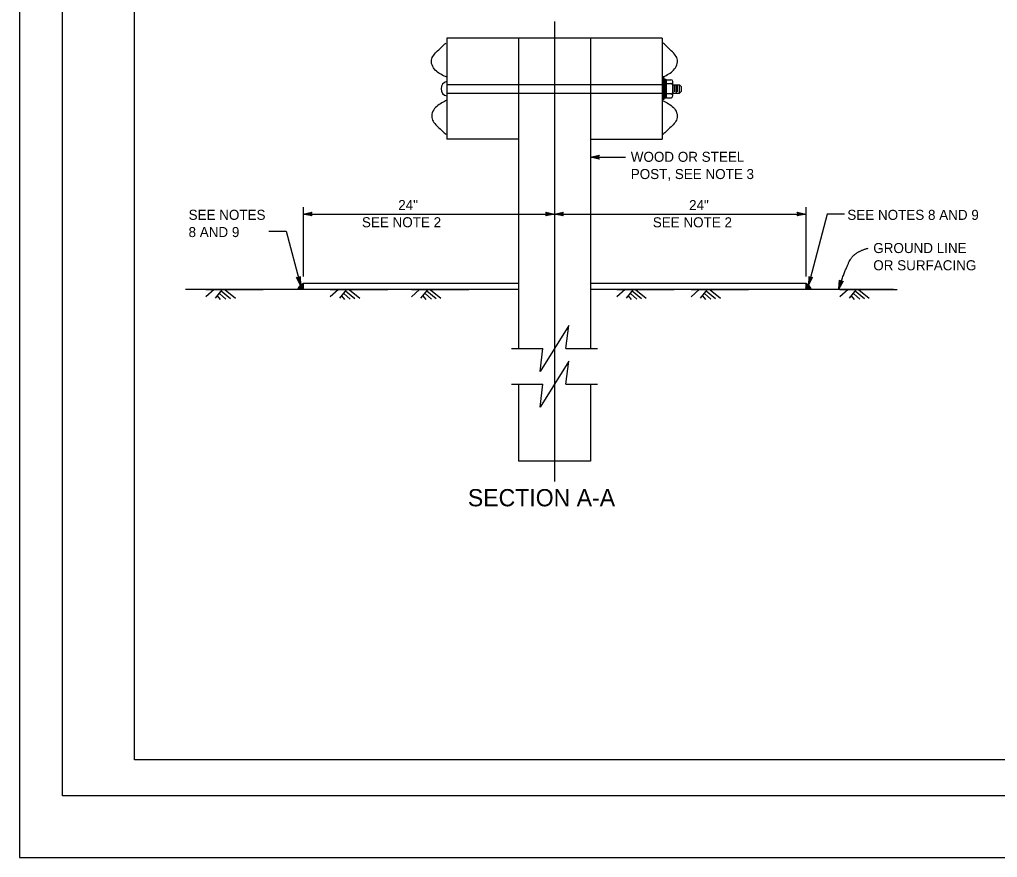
# Model space of a CAD drawing. Extents: x -893 to 867, y -474 to 712.
# Drawn here: x -893 to -212, y -474 to 110 of the extents above; entities that cross this region are included whole.
import ezdxf

# ---------------------------------------------------------------- set-up
doc = ezdxf.new("R2010")
doc.units = 0
for name, color, linetype in [('border_PLOTTING-ELEMENTS', 7, 'Continuous'), ('border_rw_22x34_Cut_Lines', 7, 'Continuous'), ('border_SHEET', 7, 'Continuous'), ('rd_PROFILE-OG', 7, 'Continuous'), ('tcd_MISC', 7, 'Continuous'), ('tcd_RAILING', 7, 'Continuous'), ('tcd_RAILING-anno', 7, 'Continuous')]:
    doc.layers.add(name, color=color, linetype=linetype)

msp = doc.modelspace()

# ---------------------------------------------------------------- linework, layer by layer
at = {"layer": 'border_PLOTTING-ELEMENTS'}
for points in [[(-893.45, -474.04), (866.55, -474.04), (866.55, 711.96), (-893.45, 711.96)], [(-863.45, 668.96), (836.55, 668.96), (836.55, -431.04), (-863.45, -431.04)]]:
    msp.add_lwpolyline(points, close=True, dxfattribs=at)
at = {"layer": 'border_rw_22x34_Cut_Lines'}
msp.add_lwpolyline([(-863.45, 668.96), (836.55, 668.96), (836.55, -431.04), (-863.45, -431.04)], close=True, dxfattribs=at)
at = {"layer": 'border_SHEET'}
for p, q in [((-813.45, -406.04), (-813.45, 643.96)), ((811.55, -406.04), (-813.45, -406.04))]:
    msp.add_line(p, q, dxfattribs=at)
at = {"layer": 'rd_PROFILE-OG'}
for p, q in [((-695.91, -78.47), (-777.78, -78.47)), ((-757.98, -78.53), (-763.68, -83.6)), ((-763.68, -78.54), (-723.68, -78.54)), ((-752.57, -78.56), (-757.27, -84.55)), ((-754.21, -81.11), (-749.81, -85.12)), ((-753.03, -79.46), (-746.59, -84.77)), ((-750.37, -78.59), (-743.17, -84.52)), ((-671.37, -78.53), (-677.07, -83.6)), ((-677.07, -78.54), (-637.07, -78.54)), ((-665.96, -78.56), (-670.66, -84.55)), ((-667.6, -81.11), (-663.2, -85.12)), ((-666.42, -79.46), (-659.98, -84.77)), ((-663.77, -78.59), (-656.56, -84.52)), ((-614.81, -78.53), (-620.51, -83.6)), ((-620.51, -78.54), (-580.51, -78.54)), ((-609.4, -78.56), (-614.1, -84.55)), ((-611.04, -81.11), (-606.64, -85.12)), ((-609.87, -79.46), (-603.42, -84.77)), ((-607.21, -78.59), (-600, -84.52)), ((-471.78, -78.53), (-477.49, -83.6)), ((-477.49, -78.54), (-437.49, -78.54)), ((-466.38, -78.56), (-471.08, -84.55)), ((-468.02, -81.11), (-463.62, -85.12)), ((-466.84, -79.46), (-460.4, -84.77)), ((-464.18, -78.59), (-456.98, -84.52)), ((-420.1, -78.53), (-425.8, -83.6)), ((-425.8, -78.54), (-385.8, -78.54)), ((-414.69, -78.56), (-419.39, -84.55)), ((-416.33, -81.11), (-411.93, -85.12)), ((-415.16, -79.46), (-408.71, -84.77)), ((-412.5, -78.59), (-405.29, -84.52)), ((-284.85, -78.47), (-345.91, -78.47)), ((-316.47, -78.53), (-322.18, -83.6)), ((-322.18, -78.54), (-282.18, -78.54)), ((-311.07, -78.56), (-315.77, -84.55)), ((-312.71, -81.11), (-308.31, -85.12)), ((-311.53, -79.46), (-305.09, -84.77)), ((-308.87, -78.59), (-301.67, -84.52)), ((-755.77, -82.83), (-753.71, -85.36)), ((-669.16, -82.83), (-667.1, -85.36)), ((-612.6, -82.83), (-610.54, -85.36)), ((-469.58, -82.83), (-467.52, -85.36)), ((-417.9, -82.83), (-415.83, -85.36)), ((-314.27, -82.83), (-312.21, -85.36))]:
    msp.add_line(p, q, dxfattribs=at)
at = {"layer": 'tcd_MISC'}
for p, q in [((-695.9, -74.29), (-695.9, -78.47)), ((-545.91, -74.29), (-695.9, -74.29)), ((-695.9, -74.29), (-695.9, -78.47)), ((-345.92, -74.29), (-495.91, -74.29)), ((-345.92, -74.29), (-345.92, -78.47)), ((-345.92, -74.29), (-345.92, -78.47)), ((-545.91, -78.47), (-695.91, -78.47)), ((-345.92, -78.47), (-495.91, -78.47))]:
    msp.add_line(p, q, dxfattribs=at)
for centre, radius, start, end in [((-693.23, -80.9), 7.12, 111.96782, 160.08737), ((-693.23, -80.9), 6.87, 112.81093, 159.33067), ((-693.23, -80.9), 6.62, 113.72355, 158.51261), ((-348.58, -80.9), 7.12, 19.91263, 68.03218), ((-348.58, -80.9), 6.87, 20.66933, 67.18907), ((-348.58, -80.9), 6.62, 21.48739, 66.27645), ((-693.23, -80.9), 6.37, 114.71499, 157.62518), ((-693.23, -80.9), 6.12, 115.79636, 156.65888), ((-693.23, -80.9), 5.87, 116.98106, 155.60229), ((-693.23, -80.9), 5.62, 118.28546, 154.4416), ((-693.23, -80.9), 5.37, 119.72979, 153.1599), ((-693.23, -80.9), 5.12, 121.33944, 151.73618), ((-693.23, -80.9), 4.87, 123.14682, 150.14397), ((-693.23, -80.9), 4.62, 125.19427, 148.34932), ((-693.23, -80.9), 4.37, 127.53851, 146.30767), ((-693.23, -80.9), 4.12, 130.25819, 143.95902), ((-693.23, -80.9), 3.87, 133.46721, 141.21974), ((-348.58, -80.9), 6.37, 22.37482, 65.28501), ((-348.58, -80.9), 6.12, 23.34112, 64.20364), ((-348.58, -80.9), 5.87, 24.39771, 63.01894), ((-348.58, -80.9), 5.62, 25.5584, 61.71454), ((-348.58, -80.9), 5.37, 26.8401, 60.27021), ((-348.58, -80.9), 5.12, 28.26382, 58.66056), ((-348.58, -80.9), 4.87, 29.85603, 56.85318), ((-348.58, -80.9), 4.62, 31.65068, 54.80573), ((-348.58, -80.9), 4.37, 33.69233, 52.46149), ((-348.58, -80.9), 4.12, 36.04098, 49.74181), ((-348.58, -80.9), 3.87, 38.78026, 46.53279)]:
    msp.add_arc(centre, radius, start, end, dxfattribs=at)
at = {"layer": 'tcd_RAILING'}
for p, q in [((-595.91, 96.53), (-595.91, 26.21)), ((-445.91, 96.53), (-595.91, 96.53)), ((-545.91, 96.53), (-545.91, -119.6)), ((-495.91, 96.53), (-495.91, -119.6)), ((-445.91, 96.53), (-445.91, 26.21)), ((-595.91, 69.36), (-595.91, 53.36)), ((-445.91, 69.36), (-445.91, 53.36)), ((-595.91, 64.37), (-445.91, 64.37)), ((-444.02, 54.73), (-444.02, 67.99)), ((-444.02, 67.99), (-443.28, 67.99)), ((-443.28, 67.99), (-443.28, 54.73)), ((-442.95, 55.16), (-442.95, 67.64)), ((-442.95, 67.64), (-439.82, 67.64)), ((-442.95, 64.96), (-439.64, 64.96)), ((-438.5, 56.45), (-438.5, 66.32)), ((-438.31, 58.33), (-438.31, 64.22)), ((-438.31, 64.22), (-433.89, 64.22)), ((-437.07, 59.25), (-437.07, 63.49)), ((-436.1, 64.22), (-436.1, 58.58)), ((-435.19, 59.25), (-435.19, 63.49)), ((-433.89, 58.33), (-433.89, 64.22)), ((-433.89, 64.22), (-432.42, 62.75)), ((-432.42, 59.8), (-432.42, 62.75)), ((-595.91, 58.37), (-445.91, 58.37)), ((-443.28, 54.73), (-444.02, 54.73)), ((-439.83, 57.83), (-442.95, 57.83)), ((-442.95, 55.16), (-439.75, 55.16)), ((-438.31, 58.33), (-433.89, 58.33)), ((-433.89, 58.33), (-432.42, 59.8)), ((-545.91, 26.21), (-595.91, 26.21)), ((-495.91, 26.21), (-445.91, 26.21)), ((-550.95, -119.6), (-528.95, -119.6)), ((-512.95, -119.6), (-490.95, -119.6)), ((-550.95, -144.36), (-528.95, -144.36)), ((-545.91, -144.36), (-545.91, -198.12)), ((-512.95, -144.36), (-490.95, -144.36)), ((-495.91, -144.36), (-495.91, -198.12)), ((-495.91, -198.12), (-545.91, -198.12))]:
    msp.add_line(p, q, dxfattribs=at)
msp.add_lwpolyline([(-445.64, 68.89), (-445.64, 54.17), (-444.59, 54.17), (-444.59, 68.89)], close=True, dxfattribs=at)
for points in [[(-512.95, -119.6), (-510.95, -103.6), (-530.95, -135.6), (-528.95, -119.6)], [(-512.95, -144.36), (-510.95, -128.36), (-530.95, -160.36), (-528.95, -144.36)]]:
    msp.add_lwpolyline(points, dxfattribs=at)
for centre, radius, start, end in [((-594.79, 61.37), 5.13, 102.70273, 257.29727), ((-439.84, 63.61), 1.34, 1.89764, 89.50043), ((-439.83, 66.3), 1.34, 278.21254, 89.27763), ((-439.83, 59.17), 1.34, 269.60154, 357.07322), ((-439.83, 56.5), 1.34, 273.6172, 85.19515)]:
    msp.add_arc(centre, radius, start, end, dxfattribs=at)
for points in [[(-595.95, 69.38), (-599.6, 71.21), (-605.73, 76.96), (-606.57, 81.26), (-602.27, 87.85), (-596.52, 93.25)], [(-445.86, 69.38), (-442.21, 71.21), (-436.08, 76.96), (-435.24, 81.26), (-439.55, 87.85), (-445.29, 93.25)], [(-595.78, 53.33), (-599.43, 51.5), (-605.56, 45.75), (-606.4, 41.45), (-602.09, 34.87), (-596.35, 29.46)], [(-446.03, 53.33), (-442.38, 51.5), (-436.26, 45.75), (-435.41, 41.45), (-439.72, 34.87), (-445.46, 29.46)]]:
    msp.add_spline(points, degree=3, dxfattribs=at)
at = {"layer": 'tcd_RAILING-anno'}
for p, q in [((-520.91, 108.28), (-520.91, -212.12)), ((-495.79, 13.74), (-489.79, 15.07)), ((-495.79, 13.74), (-471.43, 13.74)), ((-489.79, 12.4), (-495.79, 13.74)), ((-495.79, 13.74), (-495.79, 13.74)), ((-490.01, 12.76), (-494.41, 13.74)), ((-494.4, 13.74), (-490.03, 14.71)), ((-493.03, 13.74), (-490.2, 14.36)), ((-490.24, 13.12), (-493.03, 13.74)), ((-491.65, 13.74), (-490.44, 14.01)), ((-490.42, 13.46), (-491.65, 13.74)), ((-489.79, 15.07), (-490.59, 13.74)), ((-490.59, 13.74), (-489.79, 12.4)), ((-489.79, 15.07), (-489.79, 15.07)), ((-489.79, 12.4), (-489.79, 12.4)), ((-695.91, -20.98), (-695.91, -69.41)), ((-695.91, -25.87), (-689.91, -24.54)), ((-695.91, -25.87), (-520.91, -25.87)), ((-689.91, -27.21), (-695.91, -25.87)), ((-695.91, -25.87), (-695.91, -25.87)), ((-690.12, -26.85), (-694.53, -25.87)), ((-694.52, -25.86), (-690.14, -24.9)), ((-693.14, -25.87), (-690.32, -25.24)), ((-690.36, -26.49), (-693.14, -25.87)), ((-691.76, -25.87), (-690.55, -25.6)), ((-690.53, -26.14), (-691.76, -25.87)), ((-689.91, -24.54), (-690.71, -25.87)), ((-690.71, -25.87), (-689.91, -27.21)), ((-689.91, -24.54), (-689.91, -24.54)), ((-689.91, -27.21), (-689.91, -27.21)), ((-526.11, -25.87), (-526.91, -24.53)), ((-526.91, -24.53), (-526.91, -24.53)), ((-526.91, -24.53), (-520.91, -25.87)), ((-520.91, -25.87), (-526.91, -27.2)), ((-526.91, -27.2), (-526.11, -25.87)), ((-526.91, -27.2), (-526.91, -27.2)), ((-526.69, -24.88), (-522.29, -25.87)), ((-522.3, -25.87), (-526.67, -26.84)), ((-523.67, -25.86), (-526.49, -26.49)), ((-526.46, -25.24), (-523.67, -25.86)), ((-526.28, -25.59), (-525.05, -25.86)), ((-525.05, -25.86), (-526.26, -26.13)), ((-520.91, -25.87), (-514.91, -24.54)), ((-520.91, -25.87), (-345.91, -25.87)), ((-514.91, -27.21), (-520.91, -25.87)), ((-520.91, -25.87), (-520.91, -25.87)), ((-520.91, -25.87), (-520.91, -25.87)), ((-515.12, -26.85), (-519.53, -25.87)), ((-519.52, -25.86), (-515.14, -24.9)), ((-518.14, -25.87), (-515.32, -25.24)), ((-515.36, -26.49), (-518.14, -25.87)), ((-516.76, -25.87), (-515.55, -25.6)), ((-515.53, -26.14), (-516.76, -25.87)), ((-514.91, -24.54), (-515.71, -25.87)), ((-515.71, -25.87), (-514.91, -27.21)), ((-514.91, -24.54), (-514.91, -24.54)), ((-514.91, -27.21), (-514.91, -27.21)), ((-351.11, -25.87), (-351.91, -24.53)), ((-351.91, -24.53), (-351.91, -24.53)), ((-351.91, -24.53), (-345.91, -25.87)), ((-345.91, -25.87), (-351.91, -27.2)), ((-351.91, -27.2), (-351.11, -25.87)), ((-351.91, -27.2), (-351.91, -27.2)), ((-351.69, -24.88), (-347.29, -25.87)), ((-347.3, -25.87), (-351.67, -26.84)), ((-348.67, -25.86), (-351.49, -26.49)), ((-351.46, -25.24), (-348.67, -25.86)), ((-351.28, -25.59), (-350.05, -25.86)), ((-350.05, -25.86), (-351.26, -26.13)), ((-345.91, -20.98), (-345.91, -69.41)), ((-345.91, -25.87), (-345.91, -25.87)), ((-322.31, -71.88), (-322.31, -71.88)), ((-319.78, -72.72), (-319.78, -72.72)), ((-322.95, -77.99), (-322.95, -77.99))]:
    msp.add_line(p, q, dxfattribs=at)
for points in [[(-318.93, -25.97), (-330.94, -25.97), (-344, -75.45)], [(-719.79, -37.71), (-707.78, -37.71), (-697.82, -75.45)]]:
    msp.add_lwpolyline(points, dxfattribs=at)
for points in [[(-698.08, -69.4), (-697.82, -75.45), (-700.62, -70.09), (-700.22, -70.2), (-698.18, -74.13), (-698.36, -69.7), (-698.64, -69.99), (-698.52, -72.82), (-699.83, -70.31), (-699.44, -70.42), (-698.87, -71.51), (-698.93, -70.28), (-699.15, -70.51), (-700.62, -70.09), (-699.15, -70.51)], [(-343.74, -69.4), (-344, -75.45), (-341.2, -70.09), (-341.59, -70.2), (-343.64, -74.13), (-343.45, -69.7), (-343.17, -69.99), (-343.29, -72.82), (-341.98, -70.31), (-342.37, -70.42), (-342.94, -71.51), (-342.89, -70.28), (-342.67, -70.51), (-341.2, -70.09), (-342.67, -70.51)], [(-319.78, -72.72), (-322.95, -77.99), (-322.31, -71.88), (-322.04, -72.19), (-322.51, -76.67), (-320.18, -72.81), (-320.59, -72.9), (-322.07, -75.37), (-321.78, -72.51), (-321.51, -72.82), (-321.63, -74.06), (-320.99, -72.99), (-321.3, -73.06), (-322.31, -71.88), (-321.3, -73.06)]]:
    msp.add_lwpolyline(points, close=True, dxfattribs=at)
msp.add_open_spline([(-322.95, -77.99), (-317.44, -61.48), (-311.15, -52.04), (-302.5, -49.68)], degree=2, dxfattribs=at)

# ---------------------------------------------------------------- texts
for s, height, p in [('WOOD OR STEEL', 7, (-467.77, 10.49)), ('POST, SEE NOTE 3', 7, (-467.77, -1.51)), ('24"', 7, (-629.73, -23.08)), ('24"', 7, (-427.15, -23.13)), ('SEE NOTES', 7, (-775.74, -29.92)), ('SEE NOTES 8 AND 9', 7, (-316.94, -29.95)), ('SEE NOTE 2', 7, (-655.01, -35.08)), ('SEE NOTE 2', 7, (-452.43, -35.13)), ('8 AND 9', 7, (-775.74, -41.92)), ('GROUND LINE', 7, (-298.87, -53.06)), ('OR SURFACING', 7, (-298.87, -65.06)), ('SECTION A-A', 12, (-581.22, -229.46))]:
    msp.add_text(s, height=height, dxfattribs=at).set_placement(p)

doc.saveas('drawing.dxf')
